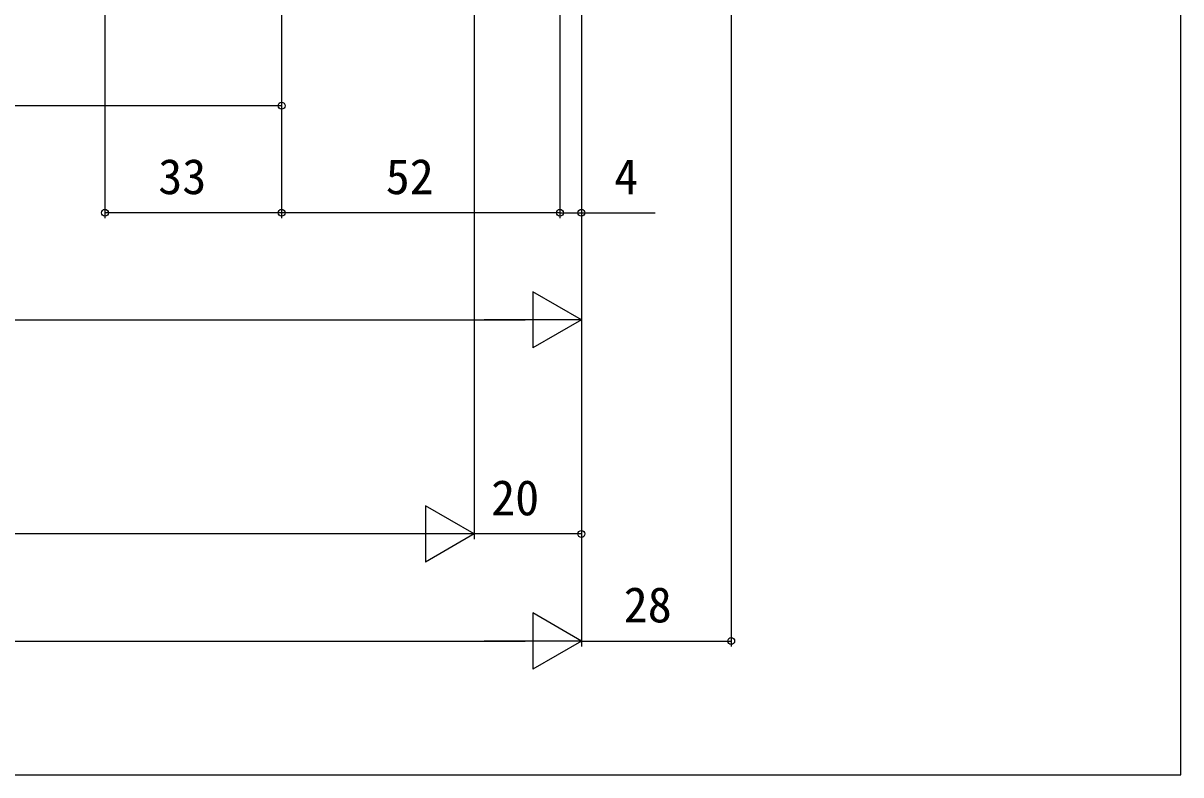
# Model space of a CAD drawing. Units: millimetres, scale not verified. Extents: x -525 to 525, y -783 to 778.
# Drawn here: x 308.7 to 525, y -782.7 to -642.3 of the extents above; entities that cross this region are included whole.
import ezdxf
from ezdxf.enums import TextEntityAlignment as Align

# ---------------------------------------------------------------- set-up
doc = ezdxf.new("R2010")
doc.units = ezdxf.units.MM
doc.header["$LTSCALE"] = 4
doc.layers.add('0-7_YKK_D', color=6, linetype='Continuous')
doc.layers.add('0-8_YKK_ZWAK', color=7, linetype='Continuous')
doc.styles.add('ＭＳ ゴシック', font='')
doc.styles.get('ＭＳ ゴシック').set_extended_font_data('MS Gothic')

msp = doc.modelspace()

# ---------------------------------------------------------------- linework, layer by layer
at = {"layer": '0-7_YKK_D'}
for p, q in [((441, -431.387), (441, -758.7)), ((324, -450.388), (324, -678.7)), ((357, -481.288), (357, -678.7)), ((357, -481.288), (357, -678.7)), ((357, -481.388), (357, -658.7)), ((393, -481.888), (393, -738.7)), ((393, -481.888), (393, -738.7)), ((409, -496.388), (409, -678.7)), ((409, -496.388), (409, -678.7)), ((413, -496.288), (413, -758.7)), ((413, -496.288), (413, -738.7)), ((413, -496.288), (413, -758.7)), ((413, -496.288), (413, -698.7)), ((413, -498.888), (413, -678.7)), ((357, -657.7), (116.053, -657.7)), ((357, -677.7), (324, -677.7)), ((409, -677.7), (357, -677.7)), ((413, -697.7), (403.907, -692.45)), ((403.907, -692.45), (403.907, -702.95)), ((70.55, -697.7), (402.5, -697.7)), ((413, -697.7), (394.813, -697.7)), ((413, -697.7), (403.907, -702.95)), ((393, -737.7), (383.907, -732.45)), ((383.907, -732.45), (383.907, -742.95)), ((382.5, -737.7), (-382.5, -737.7)), ((393, -737.7), (374.813, -737.7)), ((393, -737.7), (383.907, -742.95)), ((413, -737.7), (393, -737.7)), ((413, -757.7), (403.907, -752.45)), ((403.907, -752.45), (403.907, -762.95)), ((-402.5, -757.7), (402.5, -757.7)), ((413, -757.7), (394.813, -757.7)), ((413, -757.7), (403.907, -762.95)), ((413, -757.7), (441, -757.7))]:
    msp.add_line(p, q, dxfattribs=at)
msp.add_lwpolyline([(409, -677.7), (413, -677.7), (426.776, -677.7)], dxfattribs=at)
for centre in [(357, -657.7), (324, -677.7), (357, -677.7), (357, -677.7), (409, -677.7), (409, -677.7), (413, -677.7), (413, -737.7), (441, -757.7)]:
    msp.add_circle(centre, 0.637, dxfattribs=at)
at = {"layer": '0-8_YKK_ZWAK'}
msp.add_lwpolyline([(-525, -782.7), (525, -782.7), (525, 747.3)], dxfattribs=at)

# ---------------------------------------------------------------- texts
at = {"layer": '0-7_YKK_D', "style": 'ＭＳ ゴシック'}
for s, p in [('33', (333.955, -676.2)), ('52', (376.455, -676.2)), ('4', (419.14, -676.2)), ('20', (396.148, -736.2)), ('28', (420.912, -756.2))]:
    msp.add_text(s, height=6.598, dxfattribs=at).set_placement(p, align=Align.BOTTOM_LEFT)

doc.saveas('drawing.dxf')
